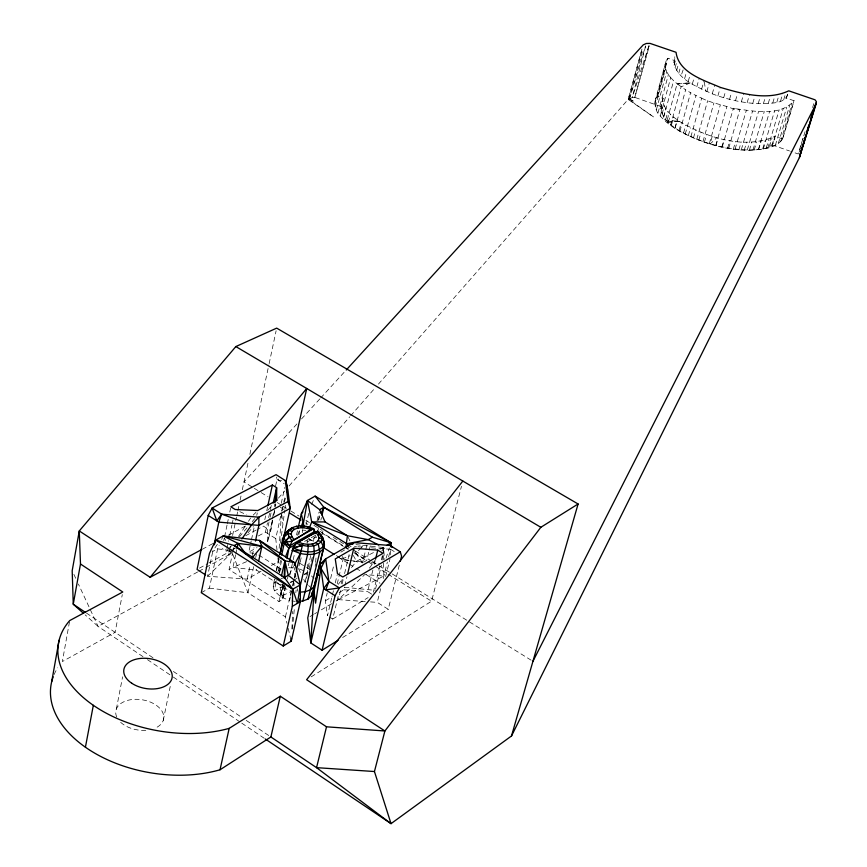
<?xml version="1.0" encoding="UTF-8"?>
<svg xmlns="http://www.w3.org/2000/svg" width="867" height="867" viewBox="0 0 867 867"><rect width="100%" height="100%" fill="white"/><g stroke="black" fill="none" stroke-linecap="round" stroke-linejoin="round"><path stroke-width="0.65" stroke-dasharray="4.33 3.25" d="M284.831 586.439L284.82 590.481L282.826 599.314L278.979 601.557L229.083 569.532L232.584 553.124M294.39 577.65L294.639 567.679M275.554 503.803L275.468 506.371L275.988 503.987M291.865 628.987L292.721 611.419M293.989 585.756L294.119 583.058M787.637 94.514C783.963 105.362 767.414 102.729 758.202 103.65C742.477 102.989 726.947 99.402 712.251 93.842C697.371 86.852 670.646 77.391 674.786 56.81M782.619 138.958L774.87 136.325C775.315 150.294 758.842 149.33 749.337 150.316C734.013 150.37 718.819 147.195 704.362 142.264C687.65 134.938 652.298 123.049 663.136 98.318C650.77 90.818 654.607 112.287 660.275 116.037C669.931 127.07 683.456 133.8 696.819 139.262C714.701 146.079 733.796 150.284 753 149.948C763.361 149.276 776.203 148.322 782.619 138.958L794.096 100.745L786.521 98.188M660.697 108.852L663.136 98.318M271.371 565.479L278.296 561.578L278.556 557.579M279.163 548.258L281.428 513.632M390.258 554.913L390.703 548.182M654.823 104.159L666.094 60.961L667.969 58.23L673.8 60.289M283.845 584.943L282.826 599.314L279.499 584.716L256.675 570.15L254.551 566.801M318.135 530.387L318.319 527.786M318.861 520.005L319.414 512.224M302.28 532.587L302.485 529.921M292.417 629.041L294.455 607.507M295.864 592.714L296.124 590.026M315.165 566.346L315.436 563.68M315.566 562.358L316.238 555.704M382.174 560.049L382.965 552.496M383.095 551.239L383.485 547.456L381.133 546.253M277.873 557.741L278.296 561.578L278.6 558.944M280.453 543.154L284.712 510.49M284.907 509.2L285.481 505.32M272.303 520.005L270.677 530.658L267.665 541.734L267.567 528.751L269.821 518.466M272.509 518.672L273.528 512.018M274.351 506.696L274.752 504.041M290.347 597.103L289.556 600.603L280.475 596.626L282.479 584.423M284.333 585.68L274.427 590.915L276.053 581.313L282.588 587.371L291.67 591.283L280.475 596.626L274.427 590.915L273.246 586.721L274.828 577.01M273.246 586.721L275.034 579.199M279.12 572.426L281.526 560.797M69.479 621.888L62.348 661.554L115.105 632.325L122.29 594.599M310.668 555.595L305.13 582.299L307.731 584.716M313.41 541.409L314.905 533.671M116.341 709.065L122.605 676.824M272.693 520.428L270.677 530.658L263.384 526.128L257.488 529.325M273.701 515.323L275.207 507.65M163.256 720.369L170.658 684.366M261 571.32L247.16 579.123L207.614 576.241L212.805 551.174M201.285 592.692L209.424 588.151L217.606 548.876L219.123 545.332M289.903 574.973L292.927 561.003M223.751 540.705L224.293 538.104M224.575 536.792L227.046 525.055M227.317 523.755L228.422 518.542M229.798 512.018L230.622 508.105M226.926 548.648L228.585 540.824M229.69 535.6L231.901 525.164M232.172 523.863L233.006 519.951M205.912 567.441L228.422 555.129L230.373 545.972M232.594 535.513L236.485 517.22M236.767 515.908L237.601 511.985M237.872 510.685L238.989 505.45M240.094 500.226L241.21 494.992M242.316 489.768L248.179 462.209M249.859 454.319L268.857 364.931M269.138 363.62L276.118 330.76M232.855 551.856L233.927 546.806M235.64 554.782L232.941 567.397L229.083 569.532M235.911 553.525L236.724 549.743M276.215 570.475L278.73 558.695M276.606 570.453L279.12 558.673M278.296 570.854L280.54 560.396M250.119 545.972L248.775 552.149L257.044 547.586M250.65 543.501L251.213 540.943M251.484 539.653L254.269 526.811M256.762 515.345L257.282 512.939M247.16 579.123L250.303 564.699M252.297 555.519L254.009 547.651M253.695 566.682L247.984 592.779L285.427 616.903L286.966 623.286M255.7 557.546L256.556 553.634M264.793 519.701L265.638 515.854M266.754 510.706L267.6 506.859M258.388 535.958L265.465 532.089L267.491 522.866M268.64 517.599L270.092 511.01M270.385 509.698L271.534 504.421M275.587 485.975L277.039 479.386L276.551 477.023M277.017 550.068L275.739 538.559L280.648 516.244M270.103 517.187L271.241 512.039M267.665 541.734L272.281 520.785M273.734 514.229L275.175 507.683M281.786 511.042L283.466 503.456M283.747 502.188L285.135 495.87M281.244 503.293L284.755 487.46M278.296 561.578L278.871 558.987M293.219 559.692L294.682 553.157M298.779 534.863L299.949 529.629M278.979 601.557L282.989 583.827M285.687 586.677L284.82 590.481L284.04 586.049M287.411 579.069L288.267 575.265M290.608 595.943L291.399 592.443M280.475 596.626L283.249 584.813M306.073 525.066L308.771 513.253M285.427 616.903L291.399 590.73M292.602 585.496L293.794 580.261M292.851 586.07L294.336 579.557M294.639 578.256L295.82 573.044M296.514 534.961L297.717 529.694M299.039 565.891L299.928 561.979M300.188 562.033L301.629 555.725M317.073 520.601L319.034 512.072M320.877 520.124L321.462 517.556M322.058 534.798L322.957 530.929M333.405 590.774L327.466 615.743L325.363 600.788L327.217 592.941M330.62 578.549L334.023 564.168M348.35 560.201L341.901 558.998L342.508 556.408M335.28 582.884L337.155 575.005M337.22 583.935L343.841 556.148M329.558 617.076L332.69 619.071L338.672 594.101M341.186 583.578L342.443 578.322M336.082 601.004L338.347 599.639L340.839 589.224M342.086 584.011L343.332 578.798M344.578 573.586L349.574 552.745M339.214 592.529L343.831 589.788L344.459 587.187M344.763 585.886L346.952 576.793M353.508 561.155L362.547 562.846L366.936 544.79M363.598 562.228L366.752 560.364L368.952 551.358M369.266 550.068L370.523 544.92M371.683 594.155L367.586 591.587L372.994 569.565M374.262 564.384L375.216 560.505M373.352 592.204L379.746 566.292M381.339 559.822L382.304 555.931M375.498 589.083L381.469 565.089M385.62 576.555L389.987 558.955M383.225 578.506L387.354 562M388.622 556.917L390.529 549.288L371.26 547.836M399.308 565.176L388.232 609.284L377.243 602.37L380.711 588.552M311.21 676.845L431.549 601.21L461.482 486.279M645.622 46.07L632.216 97.581L628.38 99.141L378.326 384.244M288.256 565.674L288.917 563.116M655.008 101.482L666.094 60.961M657.24 96.671L667.503 58.707M655.257 106.977L665.596 68.764L665.13 66M656.319 109.914L666.69 71.647L665.596 68.764M657.988 112.948L668.403 74.605L666.69 71.647M660.275 116.037L670.722 77.651L668.403 74.605M670.722 77.651L673.637 80.718L663.147 119.158L666.441 120.361L679.175 121.239C706.854 137.409 743.951 150.175 774.87 136.325M641.948 49.029L628.152 99.434L653.653 117.012L628.38 99.141L642.176 48.747M633.278 101.125L629.03 98.675L629.54 99.391L628.38 99.141L633.278 101.125L629.605 98.264L643.043 49.202M657.489 96.4L667.969 58.23M648.841 45.875L632.216 97.581L634.774 97.483L649.654 43.35M634.774 97.483L649.307 45.973M670.538 125.368L681.126 86.841L690.36 82.842L677.116 83.785L673.637 80.718M675.003 128.392L685.634 89.832L677.116 83.785L666.582 122.28L679.175 121.239C672.109 116.265 664.1 109.99 662.952 100.821M712.24 136.314L710.084 144.128L716.868 137.593M799.352 151.963L800.371 148.246M800.718 147.011L803.102 138.319M309.053 568.893L312.239 557.416M679.901 131.318L690.598 92.736L685.634 89.832M685.212 134.136L695.963 95.522L690.598 92.736M690.869 136.78L701.674 98.155L695.963 95.522M701.674 98.155C712.436 103.845 725.343 104.744 735.845 110.174L736.235 108.787C754.832 111.247 780.062 116.611 794.096 100.745M281.862 511.053L283.964 503.564M284.311 502.318L286.067 496.076M673.67 62.652L675.274 56.929M661.12 111.344L663.353 103.368M674.103 65.133L675.404 60.506M662.106 113.935L664.328 106.023M675.1 67.734L676.423 63.053M663.645 116.611L665.867 108.754M676.672 70.411L678.33 64.516M696.819 139.262L707.689 100.615M665.737 119.353L667.948 111.54M678.785 73.153L680.465 67.203M668.359 122.128L670.559 114.357M683.131 69.924L681.137 75.602M702.996 141.527L713.92 102.88M671.47 124.913L673.67 117.164M684.594 78.691L686.306 72.665M675.057 127.677L677.257 119.949M688.225 81.433L689.948 75.386M709.358 143.564L720.336 104.918M715.806 145.342L726.839 106.717M679.099 130.386L681.299 122.68M692.31 84.132L694.044 78.052M683.532 133.019L685.743 125.314M696.808 86.743L699.246 78.214M722.298 146.859L733.374 108.245L736.235 108.787M688.333 135.545L690.544 127.85M728.757 148.084L739.887 109.491L735.845 110.174M693.437 137.951L695.659 130.245M706.822 91.631L709.293 83.091M698.802 140.194L701.035 132.467M712.251 93.842L714.722 85.324M735.129 149.016L746.303 110.456M704.362 142.264L706.627 134.515M717.887 95.89L720.011 88.607M741.328 149.644L752.545 111.117M747.311 149.948L758.571 111.464M723.674 97.722L725.798 90.471M715.893 145.775L718.201 137.961M729.559 99.347L731.683 92.13M753 149.948L764.293 111.507M721.734 147.195L724.053 139.338M735.465 100.735L737.232 94.752M758.354 149.633L769.668 111.236M763.307 149.005L774.643 110.662M307.633 573.911L305.13 582.299L303.461 578.853M727.543 148.355L729.895 140.443M741.339 101.862L743.799 93.549M733.276 149.254L735.649 141.288M747.126 102.729L749.587 94.492M767.826 148.073L779.184 109.795M771.847 146.848L783.215 108.624M775.347 145.353L786.727 107.194M701.576 89.203L704.112 80.718M738.847 149.883L741.252 141.863M752.773 103.325L754.864 96.335M778.295 143.597L789.674 105.492M780.668 141.592L792.026 103.563M782.424 139.37L793.782 101.406M744.222 150.24L746.65 142.145M758.202 103.65L759.936 97.884M749.337 150.316L751.797 142.145M763.383 103.693L765.095 97.993M772.757 102.956L774.773 96.28M754.138 150.11L756.631 141.874M768.238 103.466L769.939 97.83M758.592 149.633L761.118 141.31M629.605 98.264L645.525 46.038M762.646 148.886L765.203 140.487M776.843 102.176L778.393 97.05M766.265 147.867L768.845 139.392M780.495 101.136L782.803 93.549M769.408 146.61L772.02 138.048M783.67 99.857L785.188 94.871M772.053 145.114L774.686 136.477M786.336 98.339L788.211 92.195M802.983 138.427L798.149 153.947L790.747 151.378M803.796 135.837L805.389 130.689M812.607 107.519L813.81 103.661M660.827 106.511L635.132 97.516M386.043 558.196L389.381 547.922M279.38 572.74L281.753 566.617M311.654 504.518L313.637 499.706M280.973 592.714L284.105 585.236M297.381 535.351L299.462 530.463M221.649 539.447L223.166 535.914M317.864 520.623L320.031 515.778M283.802 585.03L282.588 587.371L284.896 586.038M289.296 574.528L293.566 566.357M238.447 536.532L245.599 525.662M248.461 521.316L250.617 518.054M217.346 544.368L212.252 551.77L217.606 548.876L227.533 550.101M369.375 568.178L374.804 560.635M381.794 550.957L383.344 548.8L386.79 547.142M338.282 584.358L342.422 579.113M351.536 567.549L356.51 561.242L375.27 551.65M239.314 536.944L247.052 527.765M252.199 521.641L254.779 518.585M228.422 555.129L231.099 552.073M231.998 551.054L234.675 548.009M248.06 532.75L253.413 526.648M267.686 510.37L272.151 505.288M278.394 498.167L284.636 491.047M289.101 485.964L349.769 416.789M350.669 415.77L374.75 388.308M362.547 562.846L356.023 553.46L360.369 548.518M361.236 547.532L362.98 545.56M296.947 423.952L243.985 481.922L253.164 487.622M301.51 418.956L319.771 398.972M320.692 397.964L345.337 370.978M228.964 548.518L226.363 551.249L222.104 548.529M229.831 547.608L231.565 545.787M253.175 515.128L255.949 512.375M207.614 576.241L233.57 550.935M365.17 601.525L338.347 599.639L364.714 574.637L383.853 575.991L383.463 555.27M274.427 582.873L276.985 580.597M277.798 571.516L279.553 569.955M342.617 637.516L388.232 609.284M332.69 619.071L368.139 597.569M310.018 616.6L313.421 614.562M314.558 613.89L316.823 612.536M321.354 609.815L331.552 603.714M325.363 600.788L332.289 596.659M290.109 582.353L292.417 581.02M293.577 580.348L297.034 578.354M303.97 574.355L307.438 572.361L307.362 562.943M290.673 582.7L294.13 580.706M304.523 574.713L307.991 572.708L305.184 571.396M340.872 552.138L351.124 546.232L356.5 546.665M304.599 541.42L314.873 535.665M306.94 542.103L315.989 537.02M199.443 568.134L207.69 563.637M208.871 562.986L232.454 550.111M197.622 571.982L98.112 626.429L85.183 614.876M198.814 571.331L204.731 568.091M245.686 535.73L256.307 529.965M202.239 549.277L212.892 543.544M228.281 535.264L246.033 525.716M338.347 599.639L383.853 575.991M379.963 549.255L383.485 547.456L384.558 559.388M246.586 561.664L232.941 567.397L256.675 570.15M341.901 558.998L350.138 555.769M280.951 578.712L283.032 577.953M231.478 549.624L226.363 551.249L230.319 551.412M232.757 549.212L235.315 548.399M677.387 84.023L690.36 82.842M288.841 567.733L294.953 568.015M628.456 99.098L629.29 99.033M679.175 121.239L666.452 122.16L666.441 120.361M281.58 480.621L279.087 480.654L277.884 478.259M279.499 584.716L282.761 584.889M370.534 601.904L377.243 602.37M343.831 589.788L367.586 591.587M357.843 546.763L364.552 547.305M344.6 587.273L375.183 590.351M355.969 544.671L383.485 547.456M349.119 560.494L342.964 559.865L340.72 558.467M350.355 560.613L364.498 562.054M371.141 562.737L380.45 563.691M209.424 588.151L247.984 592.779L231.261 550.556M249.891 552.821L253.89 553.309M291.843 600.918L295.268 601.384M302.334 529.975L305.921 530.474M772.226 144.962L789.512 150.956M299.559 568.99L304.057 570.919M239.812 511.649L246.727 514.835M277.039 479.386L284.268 483.84M390.529 549.288L396.078 552.702M254.302 488.327L260.035 491.892M261.184 492.597L268.066 496.867M277.245 502.567L281.829 505.418M282.978 506.122L286.413 508.257M290.998 511.107L299.028 516.093M305.91 520.363L309.346 522.498M313.93 525.348L321.96 530.333M333.427 537.442L344.893 544.563M355.21 550.968L371.26 560.938M372.409 561.653L378.142 565.208M379.291 565.923L532.945 661.315M319.652 531.103L343.776 546.091M344.925 546.806L349.52 549.656M354.115 552.517L366.752 560.364M280.355 507.249L283.791 509.395M305.563 522.909L307.85 524.34M321.592 532.88L343.354 546.405M344.502 547.12L347.938 549.255M354.809 553.525L367.413 561.35M368.551 562.065L374.284 565.62M375.433 566.335L386.877 573.455M388.026 574.16L431.549 601.21M336.342 555.519L339.669 557.6M309.335 538.873L312.694 540.965M308.229 538.418L312.792 541.257M337.859 556.907L348.111 563.312M349.249 564.016L354.95 567.582M356.088 568.286L361.777 571.841M366.34 574.691L380.006 583.231M265.465 532.089L275.739 538.559M299.895 563.301L305.466 566.812M306.571 567.517L311.025 570.323M258.778 555.053L281.038 569.175M86.472 613.088L153.21 657.923M173.378 671.47L241.741 717.388M246.228 720.401L269.756 736.213M143.001 656.655L98.112 626.429L78.388 584.033M147.488 659.679L172.175 676.303M173.302 677.062L240.636 722.395M241.763 723.154L264.207 738.261M308.598 585.528L311.199 587.934M311.405 575.916L313.962 578.322M353.27 555.411L356.51 561.242M224.412 538.169L225.658 540.412M347.981 536.911L350.279 541.637M353.725 548.735L356.023 553.46M298.432 568.503L301.228 574.257M73.879 574.344L76.133 579.189M315.35 535.232L316.422 537.703M297.143 588.595L297.782 591.207M288.191 628.391L290.954 639.868M704.318 82.018L705.705 91.111M281.786 514.77L282.772 523.397M295.539 573.044L295.929 578.224M383.344 548.8L383.442 553.98M307.189 540.065L307.2 542.764M116.763 717.085A24.233 15.259 9.3 0 1 129.703 699.897A24.233 15.259 9.3 0 1 160.037 708.556A24.233 15.259 9.3 0 1 155.291 728.096M145.819 730.307A24.233 15.259 9.3 0 1 119.386 721.008M54.112 674.537A112.092 70.043 9.7 0 1 57.666 667.839"/><path stroke-width="1.3" d="M284.853 578.343L284.896 560.797L259.493 540.401L223.166 535.914L215.742 540.087L209.489 553.265L201.285 592.692L283.227 646.013L291.258 641.147L300.329 601.644L300.35 584.922L294.769 562.683L259.493 540.401L261.91 546.264L258.594 561.372M283.227 646.013L292.32 606.358L292.732 589.181L284.419 577.476L234.198 545.549L215.742 540.087L214.344 544.758M294.704 565.176L294.769 562.683L284.896 560.797L261.91 546.264L223.166 535.914L238.067 543.436L261.91 546.264L251.961 558.131M275.641 501.234L276.606 487.622L272.379 485.011L230.893 506.805L235.217 509.514L257.802 510.533L276.779 500.411L276.606 487.622L273.213 503.044M284.138 578.235L284.896 560.797L288.267 575.265L300.35 584.922L297.446 603.345L292.732 589.181L234.198 545.549L238.067 543.436L245.719 553.85M291.399 638.448L291.258 641.147L291.518 638.459M390.789 546.828L391.06 542.785L315.133 496.108L307.482 500.508L301.337 513.871L298.324 527.06M302.691 527.255L307.482 500.508L319.598 509.633L325.049 521.901L347.407 535.73L368.193 539.632L378.781 545.05M287.421 492.413L287.367 485.758L285.319 480.567L276.074 474.661L212.144 507.986L208.21 515.442L197.08 569.424L205.512 574.875M274.958 502.708L275.771 497.387L276.779 500.411M265.324 739.02L391.028 823.65L511.508 735.964L799.396 157.599L805.291 136.964M400.283 561.285L401.594 556.094L400.272 551.802L390.237 545.484L353.985 542.579L325.678 558.857L320.357 563.962L320.953 568.34L315.566 603.129L314.017 591.121L310.798 642.924L322.08 650.217L338.054 640.334M51.727 681.592L59.086 640.29M287.064 558.576L288.884 548.237L292.266 540.64L313.594 528.751L315.014 531.699L314.905 533.671L313.594 528.751C305.845 525.348 295.614 524.091 288.787 530.095C280.615 535.34 282.534 546.752 279.564 554.772M511.508 735.964L578.094 503.987L276.681 328.127L235.846 346.562L79.276 530.951L80.49 564.016L73.261 604.212L83.199 613.099M85.421 747.202L93.333 705.304M214.171 544.574L218.809 522.14L221.649 514.164L258.875 517.187L287.996 501.538L285.319 480.567L287.811 489.833L290.207 508.409L283.52 538.234M236.994 548.486L238.067 543.436M280.247 553.439L284.159 535.112L288.787 530.095L291.962 528.989M281.667 555.162L284.192 543.403L285.373 541.095L289.09 537.106L292.027 536.922L293.935 539.361M255.44 541.095L258.865 525.359L258.875 517.187L251.668 524.795L241.871 538.96M267.881 505.569L272.379 485.011M53.18 676.845A112.103 70.043 9.7 0 0 97.061 754.485A112.103 70.043 9.7 0 0 220.023 769.777L229.181 728.367L280.29 696.223L326.512 726.806L384.894 730.979L540.835 527.299L578.094 503.987M285.633 483.504L306.723 388.481L235.846 346.562M280.041 553.796L281.201 548.605M281.775 546.015L282.945 540.824M281.482 575.905L284.896 560.797M296.124 571.743L302.8 543.663C307.98 544.671 314.428 544.964 318.222 540.618L318.991 537.963L318.091 535.08L315.87 532.468L296.286 543.154L293.187 547.825L289.589 560.559M220.023 769.777L270.883 736.972L280.29 696.223M322.058 514.987L323.835 507.293L315.133 496.108M299.646 588.346L307.547 554.533L308.24 546.21L307.655 544.346M345.911 547.467L347.407 535.73L311.719 521.956L307.482 500.508M322.08 650.217L335.074 595.737L339.398 587.924L400.272 551.802M347.569 574.192L353.812 548.215L377.763 550.144L382.943 553.341L342.758 577.01L337.469 573.683L335.258 558.933L353.812 548.215M300.058 592.139L305.347 591.706L310.7 589.733L314.136 586.569L323.326 548.898C326.295 542.579 322.296 535.492 317.593 531.233L296.286 543.154C303.949 546.557 314.797 548.399 321.18 541.637L322.112 538.385L320.996 534.863L318.091 535.08M314.136 586.569L324.464 544.92L322.73 538.136L321.267 536.164M326.512 726.806L316.553 767.653L391.028 823.65L374.446 771.532L384.894 730.979L306.625 679.728L462.837 481.055M375.541 559.204L377.763 550.144M298.974 601.33L302.832 601.004L314.331 554.024L313.8 545.809L312.196 544.021M302.832 601.004L308.023 599.075L311.361 595.976L312.456 592.118M308.023 599.075L319.815 552.062L318.297 544.216L315.859 542.72M311.361 595.976L315.263 582.602M806.819 131.795L808.716 125.336M811.003 117.587L812.141 113.707M292.027 536.922L291.171 534.029L291.984 531.384C295.81 527.103 302.193 527.396 307.362 528.404L307.872 526.692L310.733 528.772M816.031 102.978L799.58 156.353L816.432 101.71L815.013 99.803L788.764 90.829C767.23 100.897 742 93.755 720.369 87.394C703.982 80.23 678.601 72.861 676.054 52.291L650.022 43.393L646.294 43.491L643.238 44.867L346.258 369.981M799.396 157.599L816.313 103.336L532.945 661.315M390.226 545.354L391.06 542.785L323.835 507.293L319.598 509.633M328.886 581.421L325.797 589.863L339.398 587.924L328.886 581.421L320.953 568.34L325.678 558.857L328.886 581.421L323.716 588.552L310.798 642.924L307.752 617.954L320.357 563.962L322.643 562.64M285.557 556.809L288.884 548.237L295.68 544.433M309.324 528.133L311.719 521.956L325.049 521.901M301.022 526.8L303.103 521.912L301.337 513.871L302.962 511.79M321.115 513.351L323.835 507.293L372.409 537.193L391.06 542.785L386.725 545.462M294.173 565.186L300.275 553.514C308.023 555.021 317.69 555.444 323.326 548.898L324.28 542.579L322.112 538.385L318.991 537.963M300.275 553.514L292.255 550.35L293.653 547.977L302.29 545.376L293.187 547.825C302.301 552.203 315.469 554.598 323.185 546.416L321.18 541.637L318.222 540.618M294.368 529.303L291.973 527.786L289.047 530.333L288.039 533.573L289.09 537.106L284.192 543.403L288.884 548.237M221.649 514.164L216.826 520.883L212.144 507.986L221.649 514.164L251.668 524.795L258.865 525.359L290.207 508.409L287.996 501.538M352.555 544.4L353.985 542.579M85.378 612.351L73.261 604.212L72.189 570.714L79.276 530.951L150.154 577.292L306.723 388.481L540.835 527.299M315.87 532.468L317.593 531.233L319.89 534.31M292.32 606.358L300.329 601.644L299.689 599.032M372.409 537.193L368.193 539.632L346.8 543.739L311.719 521.956M284.419 577.476L288.267 575.265M291.984 531.384L289.047 530.333L285.33 533.097L282.913 539.068L284.192 543.403L289.871 545.744L314.558 531.547M300.35 584.922L292.732 589.181L215.742 540.087M291.171 534.029L288.039 533.573L284.138 536.911C285.406 551.683 308.511 527.97 313.594 528.751M150.154 577.292L201.057 549.916M292.255 550.35L300.914 550.859M374.446 771.532L316.553 767.653L270.883 736.972M251.668 524.795L218.809 522.14L208.21 515.442M352.035 544.27L346.8 543.739L348.09 546.08M307.362 528.404L311.351 529.661M298.476 542.2L302.8 543.663M289.524 512.95L300.979 520.07M322.784 547.272L333.99 554.262M316.585 573.835L318.818 575.233M335.074 595.737L323.716 588.552L320.953 568.34M80.49 564.016L122.789 591.998L69.718 620.566A113.154 69.1 10 0 0 94.427 706.052A113.154 69.1 10 0 0 229.181 728.367M320.963 536.37L322.968 538.418L323.098 540.607M390.237 545.484L392.068 547.337M285.59 541.376L289.871 545.744M289.09 537.106L292.266 540.64M296.471 526.236L298.042 528.036M321.429 536.359L322.968 538.418M317.593 531.233L319.056 533.205M301.987 525.857L302.55 527.721M303.103 521.912L304.057 526.865M294.769 562.683L294.953 565.273M131.762 683.25A24.46 15.053 9.5 0 0 171.709 679.229A24.46 15.053 9.5 0 0 140.497 658.421A24.46 15.053 9.5 0 0 131.762 683.25"/></g></svg>
